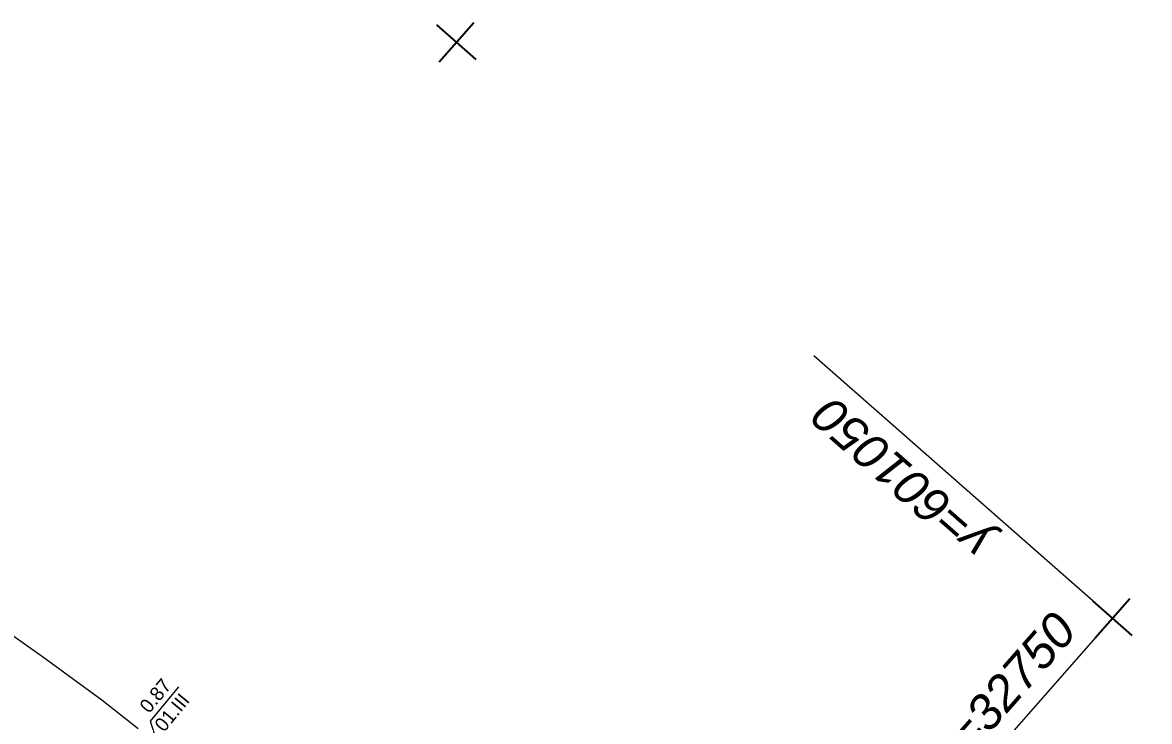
# Model space of a CAD drawing. Header units: millimetres. Extents: x -2893842 to -949497, y -1203244 to 262218.
# Drawn here: x -1990453 to -1925922, y -118795 to -78751 of the extents above; entities that cross this region are included whole.
import ezdxf

# ---------------------------------------------------------------- set-up
doc = ezdxf.new("R2010")
doc.units = ezdxf.units.MM
doc.layers.get('0').update_dxf_attribs({"lineweight": 5})
for name, color, linetype in [('!!!_ Размеры', 7, 'Continuous'), ('02_сетка', 253, 'Continuous'), ('10_Границы покрытий и угодий', 253, 'Continuous'), ('11_Гидрография', 253, 'Continuous'), ('62_Отметки высоты уреза воды и дна водоемов', 253, 'Continuous')]:
    doc.layers.add(name, color=color, linetype=linetype)
doc.layers.add('граница участка', color=253, linetype='Continuous', lineweight=9)
doc.styles.add('0_Arial_K', font='ariali.ttf')
doc.styles.add('LIKE17', font='d431.shx')
doc.styles.add('LIKE36', font='pragmai.shx')

# ---------------------------------------------------------------- blocks, each defined once
blk = doc.blocks.new('BL_333')
at = {"color": 0}
for p, q in [((0, -3), (0, 3)), ((-3, 0), (3, 0))]:
    blk.add_line(p, q, dxfattribs=at)
blk = doc.blocks.new('Топо_07.04.17')
at = {"layer": '02_сетка', "linetype": 'Continuous'}
for p, q in [((-32596, 35913), (-34612, 38134)), ((-34715, 36016), (-32494, 38032)), ((-1111, -1008), (1111, 1008)), ((-1111, -1008), (1111, 1008)), ((-1111, -1008), (1111, 1008)), ((1008, -1111), (-1008, 1111)), ((1008, -1111), (-1008, 1111)), ((1008, -1111), (-1008, 1111))]:
    blk.add_line(p, q, dxfattribs=at)
at = {"layer": '10_Границы покрытий и угодий', "linetype": 'Continuous', "lineweight": 20}
blk.add_lwpolyline([(-56154, -19), (-58029, 1849), (-61130, 4708), (-62862, 6247), (-64169, 7416), (-65091, 8256), (-66010, 9115), (-67072, 10146), (-68722, 11873), (-69614, 12895), (-71022, 14710), (-72097, 16351), (-73242, 18510), (-73741, 19617), (-74509, 21525), (-75219, 23492)], dxfattribs=at)
at = {"layer": '11_Гидрография', "linetype": 'Continuous', "lineweight": 20, "flags": 128}
blk.add_lwpolyline([(-55126, -1100), (-55404, 352), (-53565, 2126)], dxfattribs=at)
at = {"layer": 'граница участка'}
for q in [(-15308, 16865), (-12939, -11744)]:
    blk.add_line((0, 0), q, dxfattribs=at)
at = {"layer": '02_сетка', "xscale": 500.0000000002746, "yscale": 500.0000000002746, "zscale": 500.0000000002746, "rotation": 42.22816425403256}
blk.add_blockref('BL_333', (0, 0), dxfattribs=at)
at = {"layer": '02_сетка', "style": '0_Arial_K'}
for s, rotation, p in [('у=601050', 132.22816, (-6217, 5410)), ('х=32750', 42.22816, (-10013, -7835))]:
    blk.add_text(s, height=2000, rotation=rotation, dxfattribs=at).set_placement(p)
at = {"layer": '11_Гидрография', "linetype": 'Continuous', "lineweight": 15, "ltscale": 0.5, "style": 'LIKE36'}
blk.add_text('01.III', height=800, rotation=43.98139, dxfattribs=at).set_placement((-54702, -406, -67200))
at = {"layer": '62_Отметки высоты уреза воды и дна водоемов', "linetype": 'Continuous', "lineweight": 15, "style": 'LIKE17'}
blk.add_text('0.87', height=800, rotation=43.98139, dxfattribs=at).set_placement((-55431, 755, -67200))

msp = doc.modelspace()

# ---------------------------------------------------------------- block references
at = {"layer": '!!!_ Размеры', "color": 1, "lineweight": 0, "rotation": 6.471407436947433}
msp.add_blockref('Топо_07.04.17', (-1928038.79367, -112877.83782), dxfattribs=at)

doc.saveas('drawing.dxf')
